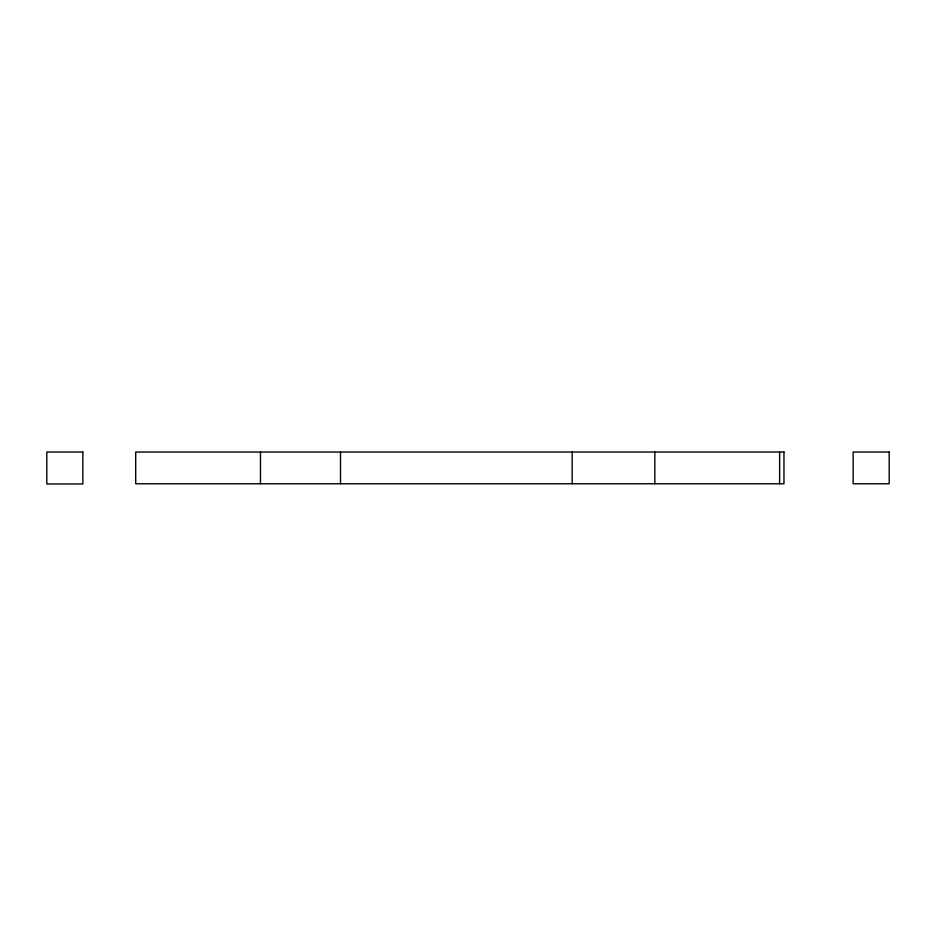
<?xml version="1.0" encoding="UTF-8"?>
<svg xmlns="http://www.w3.org/2000/svg" width="936" height="936" viewBox="0 0 936 936"><rect width="100%" height="100%" fill="white"/><g stroke="black" fill="none" stroke-linecap="round" stroke-linejoin="round"><path stroke-width="1.4" d="M779.63 452.041L779.63 483.76M654.837 452.041L654.837 483.76M572.177 452.041L572.177 483.76M340.517 452.041L340.517 483.76M260.477 452.041L260.477 483.76M82.848 452.041L46.8 452.041L46.8 483.959L82.848 483.959L82.848 452.041M783.97 452.041L135.697 452.041L135.697 483.76L783.97 483.76L783.97 452.041M889.2 452.041L853.152 452.041L853.152 483.76L889.2 483.76L889.2 452.041"/></g></svg>
